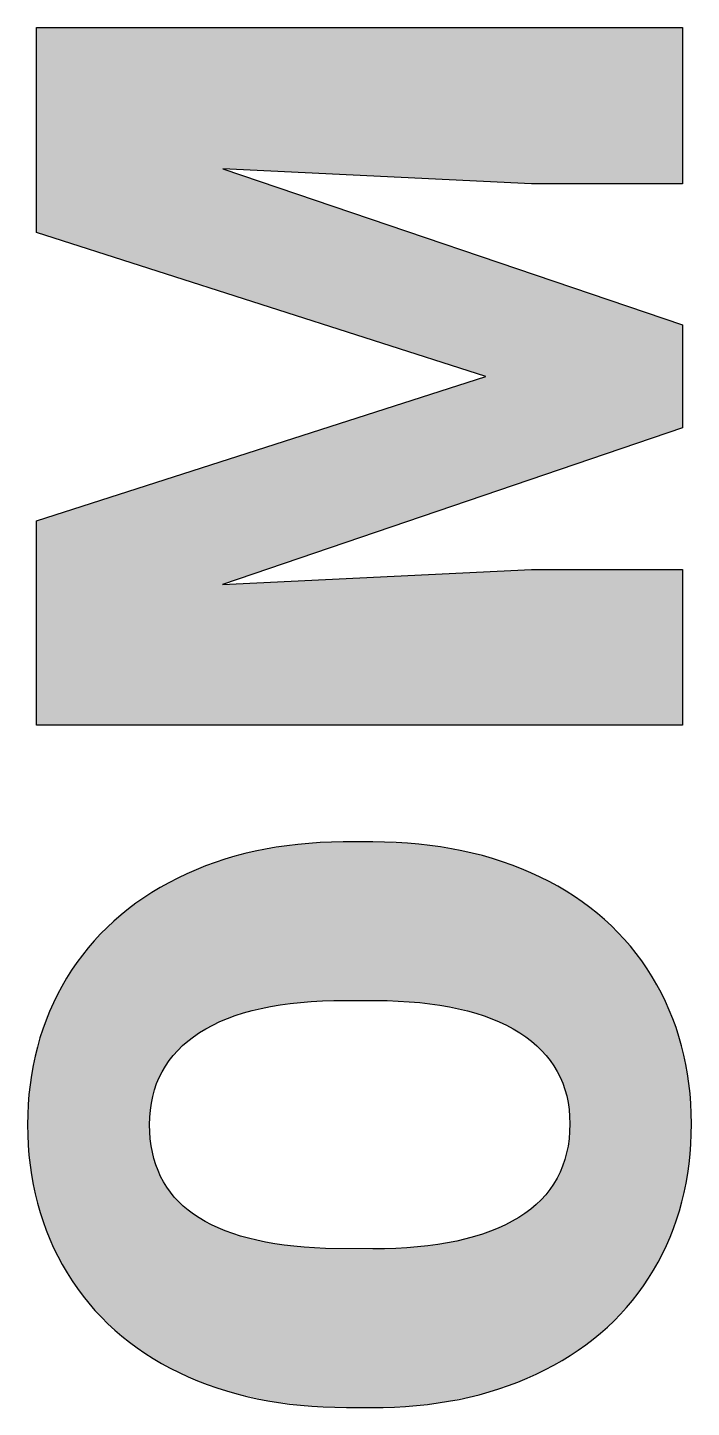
# Model space of a CAD drawing. Extents: x 722 to 1092, y -228 to 1.
# Drawn here: x 888.52 to 892.02, y -81.22 to -73.93 of the extents above; entities that cross this region are included whole.
import ezdxf

# ---------------------------------------------------------------- set-up
doc = ezdxf.new("R2010")
doc.units = 0
doc.layers.add('BOX', color=7, linetype='CONTINUOUS')

# ---------------------------------------------------------------- blocks, each defined once
blk = doc.blocks.new('*U14')
at = {"layer": 'BOX', "color": 7}
for points in [[(890.0588, -79.0697), (890.0042, -78.2387), (890.0588, -78.234)], [(890.0675, -79.0695), (890.0588, -78.234), (890.0675, -78.2332)], [(890.0588, -79.0697), (890.0588, -78.234), (890.0675, -79.0695)], [(890.0837, -79.0691), (890.0675, -78.2332), (890.0837, -78.2319)], [(890.0675, -79.0695), (890.0675, -78.2332), (890.0837, -79.0691)], [(890.0892, -79.069), (890.0837, -78.2319), (890.0892, -78.2314)], [(890.0837, -79.0691), (890.0837, -78.2319), (890.0892, -79.069)], [(890.0892, -79.069), (890.0892, -78.2314), (890.0896, -79.069)], [(890.0896, -79.069), (890.0892, -78.2314), (890.0896, -78.2314)], [(890.0916, -79.0689), (890.0896, -78.2314), (890.0916, -78.2312)], [(890.0896, -79.069), (890.0896, -78.2314), (890.0916, -79.0689)], [(890.0954, -79.0688), (890.0916, -78.2312), (890.0954, -78.2311)], [(890.0916, -79.0689), (890.0916, -78.2312), (890.0954, -79.0688)], [(890.1241, -79.0681), (890.0954, -78.2311), (890.1241, -78.2302)], [(890.0954, -79.0688), (890.0954, -78.2311), (890.1241, -79.0681)], [(890.1447, -79.0676), (890.1241, -78.2302), (890.1447, -78.2296)], [(890.1241, -79.0681), (890.1241, -78.2302), (890.1447, -79.0676)], [(890.1686, -79.067), (890.1447, -78.2296), (890.1686, -78.2292)], [(890.1447, -79.0676), (890.1447, -78.2296), (890.1686, -79.067)], [(890.1686, -79.067), (890.1686, -78.2292), (890.1715, -79.067)], [(890.1715, -79.067), (890.1686, -78.2292), (890.1715, -78.2292)], [(890.1831, -79.0667), (890.1715, -78.2292), (890.1831, -78.2291)], [(890.1715, -79.067), (890.1715, -78.2292), (890.1831, -79.0667)], [(890.1831, -79.0667), (890.1831, -78.2291), (890.1897, -79.0665)], [(890.1897, -79.0665), (890.1831, -78.2291), (890.1897, -78.2291)], [(890.1897, -79.0665), (890.1897, -78.2291), (890.1971, -79.0664)], [(890.1971, -79.0664), (890.1897, -78.2291), (890.1971, -78.2291)], [(890.1971, -79.0664), (890.1971, -78.2291), (890.2018, -79.0664)], [(890.2018, -79.0664), (890.1971, -78.2291), (890.2018, -78.2291)], [(890.2018, -79.0664), (890.2018, -78.2291), (890.2055, -79.0664)], [(890.2055, -79.0664), (890.2018, -78.2291), (890.2055, -78.2291)], [(890.2055, -79.0664), (890.2055, -78.2291), (890.2253, -79.0664)], [(890.2253, -79.0664), (890.2055, -78.2291), (890.2253, -78.2291)], [(890.2253, -79.0664), (890.2253, -78.2291), (890.2259, -79.0664)], [(890.2259, -79.0664), (890.2253, -78.2291), (890.2259, -78.2291)], [(890.2259, -79.0664), (890.2259, -78.2291), (890.2274, -79.0664)], [(890.2274, -79.0664), (890.2259, -78.2291), (890.2274, -78.2291)], [(890.2274, -79.0664), (890.2274, -78.2291), (890.2716, -79.0664)], [(890.2716, -79.0664), (890.2274, -78.2291), (890.2716, -78.2291)], [(890.2716, -79.0664), (890.2716, -78.2291), (890.2762, -79.0664)], [(890.2762, -79.0664), (890.2716, -78.2291), (890.2762, -78.2291)], [(890.2762, -79.0664), (890.2762, -78.2291), (890.28, -79.0664)], [(890.28, -79.0664), (890.2762, -78.2291), (890.28, -78.2291)], [(890.28, -79.0664), (890.28, -78.2291), (890.2903, -79.0664)], [(890.2903, -79.0664), (890.28, -78.2291), (890.2903, -78.2291)], [(890.2903, -79.0664), (890.2903, -78.2291), (890.3133, -79.0664)], [(890.3133, -79.0664), (890.2903, -78.2291), (890.3133, -78.2291)], [(890.3133, -79.0664), (890.3133, -78.2291), (890.3209, -79.0664)], [(890.3209, -79.0664), (890.3133, -78.2291), (890.3209, -78.2291)], [(890.3209, -79.0664), (890.3209, -78.2291), (890.3373, -79.0664)], [(890.3373, -79.0664), (890.3209, -78.2291), (890.3373, -78.2291)], [(890.3373, -79.0664), (890.3373, -78.2291), (890.3396, -79.0664)], [(890.3396, -79.0664), (890.3373, -78.2291), (890.3396, -78.2291)], [(890.3396, -79.0664), (890.3396, -78.2291), (890.3401, -79.0664)], [(890.3401, -79.0664), (890.3396, -78.2291), (890.3401, -78.2291)], [(890.3401, -79.0664), (890.3401, -78.2291), (890.3401, -79.0664)], [(890.3401, -79.0664), (890.3401, -78.2291), (890.3401, -78.2291)], [(890.3401, -79.0664), (890.3401, -78.2291), (890.3415, -79.0664)], [(890.3415, -79.0664), (890.3401, -78.2291), (890.3415, -78.2291)], [(890.3415, -79.0664), (890.3415, -78.2291), (890.3439, -79.0664)], [(890.3439, -79.0664), (890.3415, -78.2291), (890.3439, -78.2292)], [(890.3439, -79.0664), (890.3439, -78.2292), (890.348, -79.0664)], [(890.348, -79.0664), (890.3439, -78.2292), (890.348, -78.2294)], [(890.348, -79.0664), (890.348, -78.2294), (890.3541, -79.0664)], [(890.3541, -79.0664), (890.348, -78.2294), (890.3541, -78.2297)], [(890.3541, -79.0664), (890.3541, -78.2297), (890.3561, -79.0664)], [(890.3561, -79.0664), (890.3541, -78.2297), (890.3561, -78.2297)], [(890.3561, -79.0664), (890.3561, -78.2297), (890.3735, -79.0665)], [(890.3735, -79.0665), (890.3561, -78.2297), (890.3735, -78.2305)], [(890.3735, -79.0665), (890.3735, -78.2305), (890.3858, -79.0667)], [(890.3858, -79.0667), (890.3735, -78.2305), (890.3858, -78.231)], [(890.3858, -79.0667), (890.3858, -78.231), (890.3939, -79.0669)], [(890.3939, -79.0669), (890.3858, -78.231), (890.3939, -78.2313)], [(890.3939, -79.0669), (890.3939, -78.2313), (890.4054, -79.0671)], [(890.4054, -79.0671), (890.3939, -78.2313), (890.4054, -78.2318)], [(890.4054, -79.0671), (890.4054, -78.2318), (890.4079, -79.0671)], [(890.4079, -79.0671), (890.4054, -78.2318), (890.4079, -78.2319)], [(890.4079, -79.0671), (890.4079, -78.2319), (890.4171, -79.0675)], [(890.4171, -79.0675), (890.4079, -78.2319), (890.4171, -78.2323)], [(890.4171, -79.0675), (890.4171, -78.2323), (890.4316, -79.068)], [(890.4316, -79.068), (890.4171, -78.2323), (890.4316, -78.2329)], [(890.4316, -79.068), (890.4316, -78.2329), (890.4748, -79.0696)], [(890.4748, -79.0696), (890.4316, -78.2329), (890.4748, -78.2347)], [(890.4748, -79.0696), (890.4748, -78.2347), (890.4837, -79.0702)], [(890.4837, -79.0702), (890.4748, -78.2347), (890.4837, -78.235)], [(890.4837, -79.0702), (890.4837, -78.235), (890.5485, -79.0753)], [(890.5485, -79.0753), (890.4837, -78.235), (890.5485, -78.2377)], [(889.672, -79.1293), (889.6025, -78.3098), (889.672, -78.2897)], [(889.6911, -79.1235), (889.672, -78.2897), (889.6911, -78.2842)], [(889.672, -79.1293), (889.672, -78.2897), (889.6911, -79.1235)], [(889.702, -79.1202), (889.6911, -78.2842), (889.702, -78.2822)], [(889.6911, -79.1235), (889.6911, -78.2842), (889.702, -79.1202)], [(889.7736, -79.1048), (889.702, -78.2822), (889.7736, -78.2692)], [(889.702, -79.1202), (889.702, -78.2822), (889.7736, -79.1048)], [(889.7852, -79.1022), (889.7736, -78.2692), (889.7852, -78.2671)], [(889.7736, -79.1048), (889.7736, -78.2692), (889.7852, -79.1022)], [(889.8112, -79.0966), (889.7852, -78.2671), (889.8112, -78.2624)], [(889.7852, -79.1022), (889.7852, -78.2671), (889.8112, -79.0966)], [(889.8843, -79.0863), (889.8112, -78.2624), (889.8843, -78.2491)], [(889.8112, -79.0966), (889.8112, -78.2624), (889.8843, -79.0863)], [(889.886, -79.0861), (889.8843, -78.2491), (889.886, -78.2488)], [(889.8843, -79.0863), (889.8843, -78.2491), (889.886, -79.0861)], [(889.9301, -79.0798), (889.886, -78.2488), (889.9301, -78.245)], [(889.886, -79.0861), (889.886, -78.2488), (889.9301, -79.0798)], [(889.9878, -79.0753), (889.9301, -78.245), (889.9878, -78.2401)], [(889.9301, -79.0798), (889.9301, -78.245), (889.9878, -79.0753)], [(890.0042, -79.074), (889.9878, -78.2401), (890.0042, -78.2387)], [(889.9878, -79.0753), (889.9878, -78.2401), (890.0042, -79.074)], [(890.0042, -79.074), (890.0042, -78.2387), (890.0588, -79.0697)], [(890.5485, -79.0753), (890.5485, -78.2377), (890.5532, -79.0756)], [(890.5532, -79.0756), (890.5485, -78.2377), (890.5532, -78.2379)], [(890.5532, -79.0756), (890.5532, -78.2379), (890.6019, -79.0794)], [(890.6019, -79.0794), (890.5532, -78.2379), (890.6019, -78.2444)], [(890.6019, -79.0794), (890.6019, -78.2444), (890.6708, -79.089)], [(890.6708, -79.089), (890.6019, -78.2444), (890.6708, -78.2534)], [(890.6708, -79.089), (890.6708, -78.2534), (890.6852, -79.091)], [(890.6852, -79.091), (890.6708, -78.2534), (890.6852, -78.2553)], [(890.6852, -79.091), (890.6852, -78.2553), (890.7198, -79.0958)], [(890.7198, -79.0958), (890.6852, -78.2553), (890.7198, -78.2599)], [(890.7198, -79.0958), (890.7198, -78.2599), (890.7552, -79.1033)], [(890.7552, -79.1033), (890.7198, -78.2599), (890.7552, -78.2645)], [(890.7552, -79.1033), (890.7552, -78.2645), (890.7839, -79.1093)], [(890.7839, -79.1093), (890.7552, -78.2645), (890.7839, -78.2712)], [(890.7839, -79.1093), (890.7839, -78.2712), (890.8285, -79.1187)], [(890.8285, -79.1187), (890.7839, -78.2712), (890.8285, -78.2815)], [(890.8285, -79.1187), (890.8285, -78.2815), (890.8763, -79.1329)], [(890.8763, -79.1329), (890.8285, -78.2815), (890.8763, -78.2926)], [(890.8763, -79.1329), (890.8763, -78.2926), (890.8878, -79.1364)], [(890.8878, -79.1364), (890.8763, -78.2926), (890.8878, -78.2953)], [(890.8878, -79.1364), (890.8878, -78.2953), (890.928, -79.1483)], [(890.928, -79.1483), (890.8878, -78.2953), (890.928, -78.3046)], [(890.928, -79.1483), (890.928, -78.3046), (890.9462, -79.1556)], [(890.9462, -79.1556), (890.928, -78.3046), (890.9462, -78.3088)], [(889.4141, -79.2443), (889.3624, -78.3966), (889.4141, -78.3755)], [(889.4226, -79.2383), (889.4141, -78.3755), (889.4226, -78.372)], [(889.4141, -79.2443), (889.4141, -78.3755), (889.4226, -79.2383)], [(889.4326, -79.2311), (889.4226, -78.372), (889.4326, -78.3679)], [(889.4226, -79.2383), (889.4226, -78.372), (889.4326, -79.2311)], [(889.4965, -79.1963), (889.4326, -78.3679), (889.4965, -78.3417)], [(889.4326, -79.2311), (889.4326, -78.3679), (889.4965, -79.1963)], [(889.5069, -79.1906), (889.4965, -78.3417), (889.5069, -78.3375)], [(889.4965, -79.1963), (889.4965, -78.3417), (889.5069, -79.1906)], [(889.5127, -79.1874), (889.5069, -78.3375), (889.5127, -78.3358)], [(889.5069, -79.1906), (889.5069, -78.3375), (889.5127, -79.1874)], [(889.5797, -79.1599), (889.5127, -78.3358), (889.5797, -78.3164)], [(889.5127, -79.1874), (889.5127, -78.3358), (889.5797, -79.1599)], [(889.594, -79.154), (889.5797, -78.3164), (889.594, -78.3123)], [(889.5797, -79.1599), (889.5797, -78.3164), (889.594, -79.154)], [(889.6025, -79.1505), (889.594, -78.3123), (889.6025, -78.3098)], [(889.594, -79.154), (889.594, -78.3123), (889.6025, -79.1505)], [(889.6025, -79.1505), (889.6025, -78.3098), (889.672, -79.1293)], [(890.9462, -79.1556), (890.9462, -78.3088), (890.9826, -79.1701)], [(890.9826, -79.1701), (890.9462, -78.3088), (890.9826, -78.3214)], [(890.9826, -79.1701), (890.9826, -78.3214), (891.0184, -79.1844)], [(891.0184, -79.1844), (890.9826, -78.3214), (891.0184, -78.3337)], [(891.0184, -79.1844), (891.0184, -78.3337), (891.0568, -79.2046)], [(891.0568, -79.2046), (891.0184, -78.3337), (891.0568, -78.3469)], [(891.0568, -79.2046), (891.0568, -78.3469), (891.0682, -79.2106)], [(891.0682, -79.2106), (891.0568, -78.3469), (891.0682, -78.3509)], [(891.0682, -79.2106), (891.0682, -78.3509), (891.0996, -79.2272)], [(891.0996, -79.2272), (891.0682, -78.3509), (891.0996, -78.3617)], [(891.0996, -79.2272), (891.0996, -78.3617), (891.1263, -79.2455)], [(891.1263, -79.2455), (891.0996, -78.3617), (891.1263, -78.3709)], [(891.1263, -79.2455), (891.1263, -78.3709), (891.1444, -79.2578)], [(891.1444, -79.2578), (891.1263, -78.3709), (891.1444, -78.3794)], [(891.1444, -79.2578), (891.1444, -78.3794), (891.1712, -79.2762)], [(891.1712, -79.2762), (891.1444, -78.3794), (891.1712, -78.3921)], [(889.2535, -79.3987), (889.246, -78.4562), (889.2535, -78.4522)], [(889.2557, -79.3959), (889.2535, -78.4522), (889.2557, -78.4509)], [(889.2535, -79.3987), (889.2535, -78.4522), (889.2557, -79.3959)], [(889.3022, -79.3378), (889.2557, -78.4509), (889.3022, -78.4256)], [(889.2557, -79.3959), (889.2557, -78.4509), (889.3022, -79.3378)], [(889.3027, -79.337), (889.3022, -78.4256), (889.3027, -78.4253)], [(889.3022, -79.3378), (889.3022, -78.4256), (889.3027, -79.337)], [(889.3333, -79.3084), (889.3027, -78.4253), (889.3333, -78.4086)], [(889.3027, -79.337), (889.3027, -78.4253), (889.3333, -79.3084)], [(889.3578, -79.2855), (889.3333, -78.4086), (889.3578, -78.3986)], [(889.3333, -79.3084), (889.3333, -78.4086), (889.3578, -79.2855)], [(889.3624, -79.2812), (889.3578, -78.3986), (889.3624, -78.3966)], [(889.3578, -79.2855), (889.3578, -78.3986), (889.3624, -79.2812)], [(889.3624, -79.2812), (889.3624, -78.3966), (889.4141, -79.2443)], [(891.1712, -79.2762), (891.1712, -78.3921), (891.2101, -79.311)], [(891.2101, -79.311), (891.1712, -78.3921), (891.2101, -78.4105)], [(891.2101, -79.311), (891.2101, -78.4105), (891.2267, -79.3259)], [(891.2267, -79.3259), (891.2101, -78.4105), (891.2267, -78.4183)], [(891.2267, -79.3259), (891.2267, -78.4183), (891.2323, -79.3309)], [(891.2323, -79.3309), (891.2267, -78.4183), (891.2323, -78.421)], [(891.2323, -79.3309), (891.2323, -78.421), (891.2652, -79.3701)], [(891.2652, -79.3701), (891.2323, -78.421), (891.2652, -78.4365)], [(891.2652, -79.3701), (891.2652, -78.4365), (891.283, -79.3913)], [(891.283, -79.3913), (891.2652, -78.4365), (891.283, -78.4449)], [(891.283, -79.3913), (891.283, -78.4449), (891.2949, -79.4108)], [(891.2949, -79.4108), (891.283, -78.4449), (891.2949, -78.4505)], [(891.2949, -79.4108), (891.2949, -78.4505), (891.3097, -79.4351)], [(891.3097, -79.4351), (891.2949, -78.4505), (891.3097, -78.4597)], [(889.1605, -80.9438), (889.0938, -78.5522), (889.1605, -78.5049)], [(889.1607, -79.7034), (889.1605, -78.5049), (889.1607, -78.5048)], [(889.1605, -79.7279), (889.1605, -78.5049), (889.1607, -79.7034)], [(889.1619, -79.6903), (889.1607, -78.5048), (889.1619, -78.5039)], [(889.1607, -79.7034), (889.1607, -78.5048), (889.1619, -79.6903)], [(889.1682, -79.6185), (889.1619, -78.5039), (889.1682, -78.4994)], [(889.1619, -79.6903), (889.1619, -78.5039), (889.1682, -79.6185)], [(889.1716, -79.6039), (889.1682, -78.4994), (889.1716, -78.4971)], [(889.1682, -79.6185), (889.1682, -78.4994), (889.1716, -79.6039)], [(889.1725, -79.5997), (889.1716, -78.4971), (889.1725, -78.4964)], [(889.1716, -79.6039), (889.1716, -78.4971), (889.1725, -79.5997)], [(889.1862, -79.5395), (889.1725, -78.4964), (889.1862, -78.4889)], [(889.1725, -79.5997), (889.1725, -78.4964), (889.1862, -79.5395)], [(889.1904, -79.5286), (889.1862, -78.4889), (889.1904, -78.4866)], [(889.1862, -79.5395), (889.1862, -78.4889), (889.1904, -79.5286)], [(889.2146, -79.4662), (889.1904, -78.4866), (889.2146, -78.4734)], [(889.1904, -79.5286), (889.1904, -78.4866), (889.2146, -79.4662)], [(889.2185, -79.4595), (889.2146, -78.4734), (889.2185, -78.4713)], [(889.2146, -79.4662), (889.2146, -78.4734), (889.2185, -79.4595)], [(889.246, -79.4116), (889.2185, -78.4713), (889.246, -78.4562)], [(889.2185, -79.4595), (889.2185, -78.4713), (889.246, -79.4116)], [(889.246, -79.4116), (889.246, -78.4562), (889.2535, -79.3987)], [(891.3097, -79.4351), (891.3097, -78.4597), (891.3232, -79.4573)], [(891.3232, -79.4573), (891.3097, -78.4597), (891.3232, -78.4681)], [(891.3232, -79.4573), (891.3232, -78.4681), (891.3435, -79.5063)], [(891.3435, -79.5063), (891.3232, -78.4681), (891.3435, -78.4808)], [(891.3435, -79.5063), (891.3435, -78.4808), (891.3529, -79.529)], [(891.3529, -79.529), (891.3435, -78.4808), (891.3529, -78.4866)], [(891.3529, -79.529), (891.3529, -78.4866), (891.3666, -79.5842)], [(891.3666, -79.5842), (891.3529, -78.4866), (891.3666, -78.4952)], [(891.3666, -79.5842), (891.3666, -78.4952), (891.3721, -79.6064)], [(891.3721, -79.6064), (891.3666, -78.4952), (891.3721, -78.4986)], [(891.3721, -79.6064), (891.3721, -78.4986), (891.3791, -79.6724)], [(891.3791, -79.6724), (891.3721, -78.4986), (891.3791, -78.5029)], [(891.3791, -79.6724), (891.3791, -78.5029), (891.3809, -79.6894)], [(891.3809, -79.6894), (891.3791, -78.5029), (891.3809, -78.504)], [(891.3809, -80.9444), (891.3809, -78.504), (891.3839, -80.9428)], [(891.3839, -80.9428), (891.3809, -78.504), (891.3839, -78.5059)], [(891.3839, -80.9428), (891.3839, -78.5059), (891.4474, -80.8968)], [(891.4474, -80.8968), (891.3839, -78.5059), (891.4474, -78.5454)], [(889.0284, -80.8493), (888.9583, -78.6629), (889.0284, -78.5986)], [(889.0938, -80.9023), (889.0284, -78.5986), (889.0938, -78.5522)], [(889.0284, -80.8493), (889.0284, -78.5986), (889.0938, -80.9023)], [(889.0938, -80.9023), (889.0938, -78.5522), (889.1605, -80.9438)], [(891.4474, -80.8968), (891.4474, -78.5454), (891.5246, -80.8408)], [(891.5246, -80.8408), (891.4474, -78.5454), (891.5246, -78.608)], [(888.9583, -80.7923), (888.9011, -78.7153), (888.9583, -78.6629)], [(888.9583, -80.7923), (888.9583, -78.6629), (889.0284, -80.8493)], [(891.5246, -80.8408), (891.5246, -78.608), (891.583, -80.7863)], [(891.583, -80.7863), (891.5246, -78.608), (891.583, -78.6553)], [(891.583, -80.7863), (891.583, -78.6553), (891.6489, -80.7246)], [(891.6489, -80.7246), (891.583, -78.6553), (891.6489, -78.7246)], [(888.9011, -80.7321), (888.8395, -78.7885), (888.9011, -78.7153)], [(888.9011, -80.7321), (888.9011, -78.7153), (888.9583, -80.7923)], [(891.6489, -80.7246), (891.6489, -78.7246), (891.7016, -80.6608)], [(891.7016, -80.6608), (891.6489, -78.7246), (891.7016, -78.78)], [(888.8395, -80.6671), (888.7906, -78.8465), (888.8395, -78.7885)], [(888.8395, -80.6671), (888.8395, -78.7885), (888.9011, -80.7321)], [(891.7016, -80.6608), (891.7016, -78.78), (891.7567, -80.5942)], [(891.7567, -80.5942), (891.7016, -78.78), (891.7567, -78.8556)], [(888.7906, -80.5997), (888.7374, -78.929), (888.7906, -78.8465)], [(888.7906, -80.5997), (888.7906, -78.8465), (888.8395, -80.6671)], [(891.7567, -80.5942), (891.7567, -78.8556), (891.8034, -80.5202)], [(891.8034, -80.5202), (891.7567, -78.8556), (891.8034, -78.9197)], [(888.7374, -80.5265), (888.6969, -78.992), (888.7374, -78.929)], [(888.7374, -80.5265), (888.7374, -78.929), (888.7906, -80.5997)], [(891.8034, -80.5202), (891.8034, -78.9197), (891.8478, -80.4497)], [(891.8478, -80.4497), (891.8034, -78.9197), (891.8478, -79.0007)], [(888.6969, -80.4526), (888.6532, -79.0829), (888.6969, -78.992)], [(888.6969, -80.4526), (888.6969, -78.992), (888.7374, -80.5265)], [(891.8478, -80.4497), (891.8478, -79.0007), (891.887, -80.3659)], [(891.887, -80.3659), (891.8478, -79.0007), (891.887, -79.0722)], [(888.6532, -80.373), (888.6221, -79.1478), (888.6532, -79.0829)], [(888.6532, -80.373), (888.6532, -79.0829), (888.6969, -80.4526)], [(891.887, -80.3659), (891.887, -79.0722), (891.9205, -80.2945)], [(891.9205, -80.2945), (891.887, -79.0722), (891.9205, -79.1568)], [(888.6221, -80.2941), (888.589, -79.2469), (888.6221, -79.1478)], [(888.6221, -80.2941), (888.6221, -79.1478), (888.6532, -80.373)], [(891.9205, -80.2945), (891.9205, -79.1568), (891.9509, -80.2009)], [(891.9509, -80.2009), (891.9205, -79.1568), (891.9509, -79.2338)], [(888.589, -80.2103), (888.567, -79.3127), (888.589, -79.2469)], [(888.589, -80.2103), (888.589, -79.2469), (888.6221, -80.2941)], [(891.9509, -80.2009), (891.9509, -79.2338), (891.9739, -80.13)], [(891.9739, -80.13), (891.9509, -79.2338), (891.9739, -79.3233)], [(888.567, -80.1251), (888.5448, -79.4224), (888.567, -79.3127)], [(888.567, -80.1251), (888.567, -79.3127), (888.589, -80.2103)], [(891.9739, -80.13), (891.9739, -79.3233), (891.9949, -80.0236)], [(891.9949, -80.0236), (891.9739, -79.3233), (891.9949, -79.4045)], [(888.5448, -80.0386), (888.5318, -79.4865), (888.5448, -79.4224)], [(888.5448, -80.0386), (888.5448, -79.4224), (888.567, -80.1251)], [(891.9949, -80.0236), (891.9949, -79.4045), (892.0082, -79.9559)], [(892.0082, -79.9559), (891.9949, -79.4045), (892.0082, -79.5039)], [(888.5318, -79.9416), (888.5206, -79.6187), (888.5318, -79.4865)], [(888.5318, -79.9416), (888.5318, -79.4865), (888.5448, -80.0386)], [(892.0082, -79.9559), (892.0082, -79.5039), (892.019, -79.8246)], [(892.019, -79.8246), (892.0082, -79.5039), (892.019, -79.5843)], [(888.5206, -79.8578), (888.5163, -79.6692), (888.5206, -79.6187)], [(888.5206, -79.8578), (888.5206, -79.6187), (888.5318, -79.9416)], [(892.019, -79.8246), (892.019, -79.5843), (892.0233, -79.7725)], [(891.3809, -80.9444), (891.3791, -79.7785), (891.3809, -79.6894)], [(889.1605, -80.9438), (889.1605, -79.7279), (889.1607, -80.9439)], [(889.1607, -80.9439), (889.1605, -79.7279), (889.1607, -79.7353)], [(889.1607, -80.9439), (889.1607, -79.7353), (889.1619, -80.9446)], [(889.1619, -80.9446), (889.1607, -79.7353), (889.1619, -79.7705)], [(889.1619, -80.9446), (889.1619, -79.7705), (889.1682, -80.9486)], [(889.1682, -80.9486), (889.1619, -79.7705), (889.1682, -79.8238)], [(889.1682, -80.9486), (889.1682, -79.8238), (889.1716, -80.9507)], [(889.1716, -80.9507), (889.1682, -79.8238), (889.1716, -79.8515)], [(891.3721, -80.9493), (891.3666, -79.8633), (891.3721, -79.8258)], [(891.3791, -80.9454), (891.3721, -79.8258), (891.3791, -79.7785)], [(891.3721, -80.9493), (891.3721, -79.8258), (891.3791, -80.9454)], [(891.3791, -80.9454), (891.3791, -79.7785), (891.3809, -80.9444)], [(889.1716, -80.9507), (889.1716, -79.8515), (889.1725, -80.9513)], [(889.1725, -80.9513), (889.1716, -79.8515), (889.1725, -79.8554)], [(889.1725, -80.9513), (889.1725, -79.8554), (889.1862, -80.9598)], [(889.1862, -80.9598), (889.1725, -79.8554), (889.1862, -79.9099)], [(889.1862, -80.9598), (889.1862, -79.9099), (889.1904, -80.9624)], [(889.1904, -80.9624), (889.1862, -79.9099), (889.1904, -79.9267)], [(891.3529, -80.96), (891.3435, -79.9418), (891.3529, -79.9099)], [(891.3666, -80.9524), (891.3529, -79.9099), (891.3666, -79.8633)], [(891.3529, -80.96), (891.3529, -79.9099), (891.3666, -80.9524)], [(891.3666, -80.9524), (891.3666, -79.8633), (891.3721, -80.9493)], [(889.1904, -80.9624), (889.1904, -79.9267), (889.2146, -80.9774)], [(889.2146, -80.9774), (889.1904, -79.9267), (889.2146, -79.9865)], [(891.3232, -80.9766), (891.3097, -80.0139), (891.3232, -79.9851)], [(891.3435, -80.9653), (891.3232, -79.9851), (891.3435, -79.9418)], [(891.3232, -80.9766), (891.3232, -79.9851), (891.3435, -80.9653)], [(891.3435, -80.9653), (891.3435, -79.9418), (891.3529, -80.96)], [(889.2146, -80.9774), (889.2146, -79.9865), (889.2185, -80.9799)], [(889.2185, -80.9799), (889.2146, -79.9865), (889.2185, -79.9961)], [(889.2185, -80.9799), (889.2185, -79.9961), (889.246, -80.997)], [(889.246, -80.997), (889.2185, -79.9961), (889.246, -80.0432)], [(889.246, -80.997), (889.246, -80.0432), (889.2535, -81.0005)], [(889.2535, -81.0005), (889.246, -80.0432), (889.2535, -80.0559)], [(889.2535, -81.0005), (889.2535, -80.0559), (889.2557, -81.0015)], [(889.2557, -81.0015), (889.2535, -80.0559), (889.2557, -80.0598)], [(891.283, -80.999), (891.2652, -80.0796), (891.283, -80.0534)], [(891.2949, -80.9924), (891.283, -80.0534), (891.2949, -80.0358)], [(891.283, -80.999), (891.283, -80.0534), (891.2949, -80.9924)], [(891.3097, -80.9842), (891.2949, -80.0358), (891.3097, -80.0139)], [(891.2949, -80.9924), (891.2949, -80.0358), (891.3097, -80.9842)], [(891.3097, -80.9842), (891.3097, -80.0139), (891.3232, -80.9766)], [(889.2557, -81.0015), (889.2557, -80.0598), (889.3022, -81.0234)], [(889.3022, -81.0234), (889.2557, -80.0598), (889.3022, -80.1177)], [(889.3022, -81.0234), (889.3022, -80.1177), (889.3027, -81.0237)], [(889.3027, -81.0237), (889.3022, -80.1177), (889.3027, -80.1182)], [(889.3027, -81.0237), (889.3027, -80.1182), (889.3333, -81.038)], [(889.3333, -81.038), (889.3027, -80.1182), (889.3333, -80.1468)], [(891.2267, -81.0305), (891.2101, -80.1389), (891.2267, -80.1211)], [(891.2323, -81.0273), (891.2267, -80.1211), (891.2323, -80.115)], [(891.2267, -81.0305), (891.2267, -80.1211), (891.2323, -81.0273)], [(891.2652, -81.009), (891.2323, -80.115), (891.2652, -80.0796)], [(891.2323, -81.0273), (891.2323, -80.115), (891.2652, -81.009)], [(891.2652, -81.009), (891.2652, -80.0796), (891.283, -80.999)], [(889.3333, -81.038), (889.3333, -80.1468), (889.3578, -81.0495)], [(889.3578, -81.0495), (889.3333, -80.1468), (889.3578, -80.1698)], [(889.3578, -81.0495), (889.3578, -80.1698), (889.3624, -81.0517)], [(889.3624, -81.0517), (889.3578, -80.1698), (889.3624, -80.1731)], [(889.3624, -81.0517), (889.3624, -80.1731), (889.4141, -81.076)], [(889.4141, -81.076), (889.3624, -80.1731), (889.4141, -80.21)], [(891.1263, -81.0727), (891.0996, -80.219), (891.1263, -80.2028)], [(891.1444, -81.0651), (891.1263, -80.2028), (891.1444, -80.1918)], [(891.1263, -81.0727), (891.1263, -80.2028), (891.1444, -81.0651)], [(891.1712, -81.0538), (891.1444, -80.1918), (891.1712, -80.1702)], [(891.1444, -81.0651), (891.1444, -80.1918), (891.1712, -81.0538)], [(891.2101, -81.0374), (891.1712, -80.1702), (891.2101, -80.1389)], [(891.1712, -81.0538), (891.1712, -80.1702), (891.2101, -81.0374)], [(891.2101, -81.0374), (891.2101, -80.1389), (891.2267, -81.0305)], [(889.4141, -81.076), (889.4141, -80.21), (889.4226, -81.0789)], [(889.4226, -81.0789), (889.4141, -80.21), (889.4226, -80.2161)], [(889.4226, -81.0789), (889.4226, -80.2161), (889.4326, -81.0824)], [(889.4326, -81.0824), (889.4226, -80.2161), (889.4326, -80.2216)], [(889.4326, -81.0824), (889.4326, -80.2216), (889.4965, -81.1043)], [(889.4965, -81.1043), (889.4326, -80.2216), (889.4965, -80.2566)], [(889.4965, -81.1043), (889.4965, -80.2566), (889.5069, -81.1078)], [(889.5069, -81.1078), (889.4965, -80.2566), (889.5069, -80.261)], [(889.5069, -81.1078), (889.5069, -80.261), (889.5127, -81.1098)], [(889.5127, -81.1098), (889.5069, -80.261), (889.5127, -80.2634)], [(889.5127, -81.1098), (889.5127, -80.2634), (889.5797, -81.1328)], [(889.5797, -81.1328), (889.5127, -80.2634), (889.5797, -80.2914)], [(891.0184, -81.1136), (890.9826, -80.2781), (891.0184, -80.2614)], [(891.0568, -81.102), (891.0184, -80.2614), (891.0568, -80.2435)], [(891.0184, -81.1136), (891.0184, -80.2614), (891.0568, -81.102)], [(891.0682, -81.0972), (891.0568, -80.2435), (891.0682, -80.2382)], [(891.0568, -81.102), (891.0568, -80.2435), (891.0682, -81.0972)], [(891.0996, -81.084), (891.0682, -80.2382), (891.0996, -80.219)], [(891.0682, -81.0972), (891.0682, -80.2382), (891.0996, -81.084)], [(891.0996, -81.084), (891.0996, -80.219), (891.1263, -81.0727)], [(889.5797, -81.1328), (889.5797, -80.2914), (889.594, -81.1377)], [(889.594, -81.1377), (889.5797, -80.2914), (889.594, -80.2959)], [(889.594, -81.1377), (889.594, -80.2959), (889.6025, -81.1396)], [(889.6025, -81.1396), (889.594, -80.2959), (889.6025, -80.2986)], [(889.6025, -81.1396), (889.6025, -80.2986), (889.672, -81.1557)], [(889.672, -81.1557), (889.6025, -80.2986), (889.672, -80.3204)], [(889.672, -81.1557), (889.672, -80.3204), (889.6911, -81.1601)], [(889.6911, -81.1601), (889.672, -80.3204), (889.6911, -80.3248)], [(889.6911, -81.1601), (889.6911, -80.3248), (889.702, -81.1626)], [(889.702, -81.1626), (889.6911, -80.3248), (889.702, -80.3273)], [(889.702, -81.1626), (889.702, -80.3273), (889.7736, -81.179)], [(889.7736, -81.179), (889.702, -80.3273), (889.7736, -80.3437)], [(889.7736, -81.179), (889.7736, -80.3437), (889.7852, -81.1817)], [(889.7852, -81.1817), (889.7736, -80.3437), (889.7852, -80.3455)], [(889.7852, -81.1817), (889.7852, -80.3455), (889.8112, -81.1851)], [(889.8112, -81.1851), (889.7852, -80.3455), (889.8112, -80.3496)], [(889.8112, -81.1851), (889.8112, -80.3496), (889.8843, -81.1947)], [(889.8843, -81.1947), (889.8112, -80.3496), (889.8843, -80.3611)], [(890.7198, -81.1869), (890.6852, -80.3556), (890.7198, -80.3495)], [(890.7552, -81.18), (890.7198, -80.3495), (890.7552, -80.3432)], [(890.7198, -81.1869), (890.7198, -80.3495), (890.7552, -81.18)], [(890.7839, -81.1744), (890.7552, -80.3432), (890.7839, -80.3381)], [(890.7552, -81.18), (890.7552, -80.3432), (890.7839, -81.1744)], [(890.8285, -81.1657), (890.7839, -80.3381), (890.8285, -80.3266)], [(890.7839, -81.1744), (890.7839, -80.3381), (890.8285, -81.1657)], [(890.8763, -81.1564), (890.8285, -80.3266), (890.8763, -80.3143)], [(890.8285, -81.1657), (890.8285, -80.3266), (890.8763, -81.1564)], [(890.8878, -81.1529), (890.8763, -80.3143), (890.8878, -80.3114)], [(890.8763, -81.1564), (890.8763, -80.3143), (890.8878, -81.1529)], [(890.928, -81.1408), (890.8878, -80.3114), (890.928, -80.2972)], [(890.8878, -81.1529), (890.8878, -80.3114), (890.928, -81.1408)], [(890.9462, -81.1353), (890.928, -80.2972), (890.9462, -80.2908)], [(890.928, -81.1408), (890.928, -80.2972), (890.9462, -81.1353)], [(890.9826, -81.1244), (890.9462, -80.2908), (890.9826, -80.2781)], [(890.9462, -81.1353), (890.9462, -80.2908), (890.9826, -81.1244)], [(890.9826, -81.1244), (890.9826, -80.2781), (891.0184, -81.1136)], [(889.8843, -81.1947), (889.8843, -80.3611), (889.886, -81.1949)], [(889.886, -81.1949), (889.8843, -80.3611), (889.886, -80.3613)], [(889.886, -81.1949), (889.886, -80.3613), (889.9301, -81.2007)], [(889.9301, -81.2007), (889.886, -80.3613), (889.9301, -80.3656)], [(889.9301, -81.2007), (889.9301, -80.3656), (889.9878, -81.2082)], [(889.9878, -81.2082), (889.9301, -80.3656), (889.9878, -80.3712)], [(889.9878, -81.2082), (889.9878, -80.3712), (890.0042, -81.2089)], [(890.0042, -81.2089), (889.9878, -80.3712), (890.0042, -80.3728)], [(890.0042, -81.2089), (890.0042, -80.3728), (890.0588, -81.2111)], [(890.0588, -81.2111), (890.0042, -80.3728), (890.0588, -80.376)], [(890.0588, -81.2111), (890.0588, -80.376), (890.0675, -81.2115)], [(890.0675, -81.2115), (890.0588, -80.376), (890.0675, -80.3765)], [(890.0675, -81.2115), (890.0675, -80.3765), (890.0837, -81.2121)], [(890.0837, -81.2121), (890.0675, -80.3765), (890.0837, -80.3772)], [(890.0837, -81.2121), (890.0837, -80.3772), (890.0892, -81.2124)], [(890.0892, -81.2124), (890.0837, -80.3772), (890.0892, -80.3774)], [(890.0892, -81.2124), (890.0892, -80.3774), (890.0896, -81.2124)], [(890.0896, -81.2124), (890.0892, -80.3774), (890.0896, -80.3774)], [(890.0896, -81.2124), (890.0896, -80.3774), (890.0916, -81.2125)], [(890.0916, -81.2125), (890.0896, -80.3774), (890.0916, -80.3774)], [(890.0916, -81.2125), (890.0916, -80.3774), (890.0954, -81.2126)], [(890.0954, -81.2126), (890.0916, -80.3774), (890.0954, -80.3774)], [(890.0954, -81.2126), (890.0954, -80.3774), (890.1241, -81.2138)], [(890.1241, -81.2138), (890.0954, -80.3774), (890.1241, -80.3777)], [(890.1241, -81.2138), (890.1241, -80.3777), (890.1447, -81.2146)], [(890.1447, -81.2146), (890.1241, -80.3777), (890.1447, -80.3779)], [(890.1447, -81.2146), (890.1447, -80.3779), (890.1686, -81.2156)], [(890.1686, -81.2156), (890.1447, -80.3779), (890.1686, -80.3781)], [(890.1686, -81.2156), (890.1686, -80.3781), (890.1715, -81.2158)], [(890.1715, -81.2158), (890.1686, -80.3781), (890.1715, -80.3782)], [(890.1715, -81.2158), (890.1715, -80.3782), (890.1831, -81.2162)], [(890.1831, -81.2162), (890.1715, -80.3782), (890.1831, -80.3783)], [(890.1831, -81.2162), (890.1831, -80.3783), (890.1897, -81.2165)], [(890.1897, -81.2165), (890.1831, -80.3783), (890.1897, -80.3783)], [(890.1897, -81.2165), (890.1897, -80.3783), (890.1971, -81.2168)], [(890.1971, -81.2168), (890.1897, -80.3783), (890.1971, -80.3784)], [(890.1971, -81.2168), (890.1971, -80.3784), (890.2018, -81.217)], [(890.2018, -81.217), (890.1971, -80.3784), (890.2018, -80.3784)], [(890.2018, -81.217), (890.2018, -80.3784), (890.2055, -81.217)], [(890.2055, -81.217), (890.2018, -80.3784), (890.2055, -80.3785)], [(890.2055, -81.217), (890.2055, -80.3785), (890.2253, -81.217)], [(890.2253, -81.217), (890.2055, -80.3785), (890.2253, -80.3787)], [(890.2253, -81.217), (890.2253, -80.3787), (890.2259, -81.217)], [(890.2259, -81.217), (890.2253, -80.3787), (890.2259, -80.3787)], [(890.2259, -81.217), (890.2259, -80.3787), (890.2274, -81.217)], [(890.2274, -81.217), (890.2259, -80.3787), (890.2274, -80.3787)], [(890.2274, -81.217), (890.2274, -80.3787), (890.2716, -81.217)], [(890.2716, -81.217), (890.2274, -80.3787), (890.2716, -80.3791)], [(890.2716, -81.217), (890.2716, -80.3791), (890.2762, -81.217)], [(890.2762, -81.217), (890.2716, -80.3791), (890.2762, -80.3791)], [(890.2762, -81.217), (890.2762, -80.3791), (890.28, -81.217)], [(890.28, -81.217), (890.2762, -80.3791), (890.28, -80.3792)], [(890.28, -81.217), (890.28, -80.3792), (890.2903, -81.217)], [(890.2903, -81.217), (890.28, -80.3792), (890.2903, -80.3793)], [(890.2903, -81.217), (890.2903, -80.3793), (890.3133, -81.217)], [(890.3133, -81.217), (890.2903, -80.3793), (890.3133, -80.3795)], [(890.3133, -81.217), (890.3133, -80.3795), (890.3209, -81.217)], [(890.3209, -81.217), (890.3133, -80.3795), (890.3209, -80.3795)], [(890.3209, -81.217), (890.3209, -80.3795), (890.3373, -81.217)], [(890.3373, -81.217), (890.3209, -80.3795), (890.3373, -80.3797)], [(890.3373, -81.217), (890.3373, -80.3797), (890.3396, -81.217)], [(890.3396, -81.217), (890.3373, -80.3797), (890.3396, -80.3797)], [(890.3396, -81.217), (890.3396, -80.3797), (890.3401, -81.217)], [(890.3401, -81.217), (890.3396, -80.3797), (890.3401, -80.3797)], [(890.3401, -81.217), (890.3401, -80.3797), (890.3401, -81.217)], [(890.3401, -81.217), (890.3401, -80.3797), (890.3401, -80.3797)], [(890.3401, -81.217), (890.3401, -80.3797), (890.3415, -81.217)], [(890.3415, -81.217), (890.3401, -80.3797), (890.3415, -80.3797)], [(890.3415, -81.217), (890.3415, -80.3797), (890.3439, -81.217)], [(890.3439, -81.217), (890.3415, -80.3797), (890.3439, -80.3797)], [(890.3439, -81.217), (890.3439, -80.3797), (890.348, -81.217)], [(890.348, -81.217), (890.3439, -80.3797), (890.348, -80.3797)], [(890.3541, -81.217), (890.348, -80.3797), (890.3541, -80.3796)], [(890.348, -81.217), (890.348, -80.3797), (890.3541, -81.217)], [(890.3541, -81.217), (890.3541, -80.3796), (890.3561, -81.217)], [(890.3561, -81.217), (890.3541, -80.3796), (890.3561, -80.3796)], [(890.3735, -81.217), (890.3561, -80.3796), (890.3735, -80.3793)], [(890.3561, -81.217), (890.3561, -80.3796), (890.3735, -81.217)], [(890.3858, -81.217), (890.3735, -80.3793), (890.3858, -80.3792)], [(890.3735, -81.217), (890.3735, -80.3793), (890.3858, -81.217)], [(890.3939, -81.217), (890.3858, -80.3792), (890.3939, -80.379)], [(890.3858, -81.217), (890.3858, -80.3792), (890.3939, -81.217)], [(890.4054, -81.2168), (890.3939, -80.379), (890.4054, -80.3789)], [(890.3939, -81.217), (890.3939, -80.379), (890.4054, -81.2168)], [(890.4079, -81.2167), (890.4054, -80.3789), (890.4079, -80.3788)], [(890.4054, -81.2168), (890.4054, -80.3789), (890.4079, -81.2167)], [(890.4171, -81.2164), (890.4079, -80.3788), (890.4171, -80.3787)], [(890.4079, -81.2167), (890.4079, -80.3788), (890.4171, -81.2164)], [(890.4316, -81.216), (890.4171, -80.3787), (890.4316, -80.3779)], [(890.4171, -81.2164), (890.4171, -80.3787), (890.4316, -81.216)], [(890.4748, -81.214), (890.4316, -80.3779), (890.4748, -80.3757)], [(890.4316, -81.216), (890.4316, -80.3779), (890.4748, -81.214)], [(890.4837, -81.2136), (890.4748, -80.3757), (890.4837, -80.3752)], [(890.4748, -81.214), (890.4748, -80.3757), (890.4837, -81.2136)], [(890.5485, -81.2072), (890.4837, -80.3752), (890.5485, -80.3718)], [(890.4837, -81.2136), (890.4837, -80.3752), (890.5485, -81.2072)], [(890.5532, -81.2067), (890.5485, -80.3718), (890.5532, -80.3712)], [(890.5485, -81.2072), (890.5485, -80.3718), (890.5532, -81.2067)], [(890.6019, -81.2019), (890.5532, -80.3712), (890.6019, -80.3658)], [(890.5532, -81.2067), (890.5532, -80.3712), (890.6019, -81.2019)], [(890.6708, -81.195), (890.6019, -80.3658), (890.6708, -80.3582)], [(890.6019, -81.2019), (890.6019, -80.3658), (890.6708, -81.195)], [(890.6852, -81.1936), (890.6708, -80.3582), (890.6852, -80.3556)], [(890.6708, -81.195), (890.6708, -80.3582), (890.6852, -81.1936)], [(890.6852, -81.1936), (890.6852, -80.3556), (890.7198, -81.1869)]]:
    blk.add_solid(points, dxfattribs=at)
blk = doc.blocks.new('*U15')
at = {"layer": 'BOX', "color": 7}
for points in [[(888.5624, -75.0092), (888.5624, -73.9257), (889.5451, -75.3235)], [(889.5451, -75.3235), (888.5624, -73.9257), (889.5451, -73.9257)], [(889.5451, -75.3235), (889.5451, -73.9257), (889.5474, -75.3243)], [(889.5474, -75.3243), (889.5451, -73.9257), (889.5474, -73.9257)], [(889.5474, -74.6715), (889.5474, -73.9257), (890.9382, -74.7394)], [(890.9382, -74.7394), (889.5474, -73.9257), (890.9382, -73.9257)], [(890.9382, -74.7394), (890.9382, -73.9257), (891.1797, -74.7512)], [(891.1797, -74.7512), (890.9382, -73.9257), (891.1797, -73.9257)], [(891.1797, -74.7512), (891.1797, -73.9257), (891.9772, -74.7512)], [(891.9772, -74.7512), (891.1797, -73.9257), (891.9772, -73.9257)], [(889.5474, -75.3243), (889.5474, -74.6715), (890.9382, -75.7691)], [(890.9382, -75.7691), (889.5474, -74.6715), (890.9382, -75.144)], [(890.9382, -76.3948), (890.9382, -75.144), (891.1797, -76.3126)], [(891.1797, -76.3126), (890.9382, -75.144), (891.1797, -75.2261)], [(891.1797, -76.3126), (891.1797, -75.2261), (891.9772, -76.0411)], [(891.9772, -76.0411), (891.1797, -75.2261), (891.9772, -75.497)], [(890.9382, -76.3948), (889.5474, -76.2153), (890.9382, -75.7691)], [(889.5451, -77.6125), (888.5624, -76.5313), (889.5451, -76.216)], [(889.5474, -76.8682), (889.5451, -76.216), (889.5474, -76.2153)], [(889.5451, -76.869), (889.5451, -76.216), (889.5474, -76.8682)], [(889.5474, -76.8682), (889.5474, -76.2153), (890.9382, -76.3948)], [(888.5624, -77.6125), (888.5624, -76.5313), (889.5451, -77.6125)], [(890.9382, -77.6125), (889.5474, -76.8689), (890.9382, -76.8011)], [(891.1797, -77.6125), (890.9382, -76.8011), (891.1797, -76.7893)], [(890.9382, -77.6125), (890.9382, -76.8011), (891.1797, -77.6125)], [(891.1797, -77.6125), (891.1797, -76.7893), (891.9772, -77.6125)], [(891.9772, -77.6125), (891.1797, -76.7893), (891.9772, -76.7893)], [(889.5474, -77.6125), (889.5451, -76.869), (889.5474, -76.8689)], [(889.5451, -77.6125), (889.5451, -76.869), (889.5474, -77.6125)], [(889.5474, -77.6125), (889.5474, -76.8689), (890.9382, -77.6125)]]:
    blk.add_solid(points, dxfattribs=at)
blk = doc.blocks.new('BLOCK_5')
at = {"layer": 'BOX'}
blk.add_lwpolyline([(888.5624, -76.5313), (890.9382, -75.7691), (888.5624, -75.0092), (888.5624, -73.9257), (891.9772, -73.9257), (891.9772, -74.7512), (891.1797, -74.7512), (889.5474, -74.6715), (891.9772, -75.497), (891.9772, -76.0411), (889.5451, -76.869), (891.1797, -76.7893), (891.9772, -76.7893), (891.9772, -77.6125), (888.5624, -77.6125), (888.5624, -76.5313)], dxfattribs=at)
for points, knots in [([(890.3401, -78.2291), (890.6732, -78.2291), (890.9677, -78.2908), (891.2243, -78.4144), (891.4807, -78.538), (891.6781, -78.7134), (891.8165, -78.9409), (891.9549, -79.1684), (892.0241, -79.4275), (892.0241, -79.7184), (892.0241, -80.0092), (891.9572, -80.2672), (891.8235, -80.4923), (891.6899, -80.7175), (891.4987, -80.8929), (891.2501, -81.0188), (891.0015, -81.1448), (890.7161, -81.2107), (890.3941, -81.217), (890.3941, -81.217), (890.2018, -81.217), (890.2018, -81.217), (889.8671, -81.217), (889.572, -81.1556), (889.3164, -81.0329), (889.0608, -80.9102), (888.8633, -80.7343), (888.7242, -80.5052), (888.5849, -80.2761), (888.5155, -80.0155), (888.5155, -79.723), (888.5155, -79.4339), (888.5842, -79.1759), (888.7219, -78.9491), (888.8593, -78.7223), (889.0551, -78.5462), (889.3094, -78.4202), (889.5634, -78.2943), (889.8547, -78.2307), (890.183, -78.2291), (890.183, -78.2291), (890.3401, -78.2291), (890.3401, -78.2291)], [0, 0, 0, 0, 1, 1, 1, 2, 2, 2, 3, 3, 3, 4, 4, 4, 5, 5, 5, 6, 6, 6, 7, 7, 7, 8, 8, 8, 9, 9, 9, 10, 10, 10, 11, 11, 11, 12, 12, 12, 13, 13, 13, 14, 14, 14, 14]), ([(890.1971, -79.0664), (889.8577, -79.0664), (889.6002, -79.1231), (889.4243, -79.2364), (889.2484, -79.3497), (889.1604, -79.512), (889.1604, -79.723), (889.1604, -80.1358), (889.47, -80.3539), (890.0892, -80.3774), (890.0892, -80.3774), (890.3401, -80.3797), (890.3401, -80.3797), (890.6746, -80.3797), (890.9319, -80.3241), (891.1117, -80.2132), (891.2914, -80.1023), (891.3814, -79.9372), (891.3814, -79.7184), (891.3814, -79.5103), (891.293, -79.3501), (891.1164, -79.2376), (890.9396, -79.125), (890.6856, -79.068), (890.3542, -79.0664), (890.3542, -79.0664), (890.1971, -79.0664), (890.1971, -79.0664)], [0, 0, 0, 0, 1, 1, 1, 2, 2, 2, 3, 3, 3, 4, 4, 4, 5, 5, 5, 6, 6, 6, 7, 7, 7, 8, 8, 8, 9, 9, 9, 9])]:
    blk.add_open_spline(points, degree=3, knots=knots, dxfattribs=at)
at = {"layer": 'BOX', "color": 7}
for name in ['*U15', '*U14']:
    blk.add_blockref(name, (0, 0), dxfattribs=at)

msp = doc.modelspace()

# ---------------------------------------------------------------- block references
at = {"layer": 'BOX'}
msp.add_blockref('BLOCK_5', (0, 0), dxfattribs=at)

doc.saveas('drawing.dxf')
